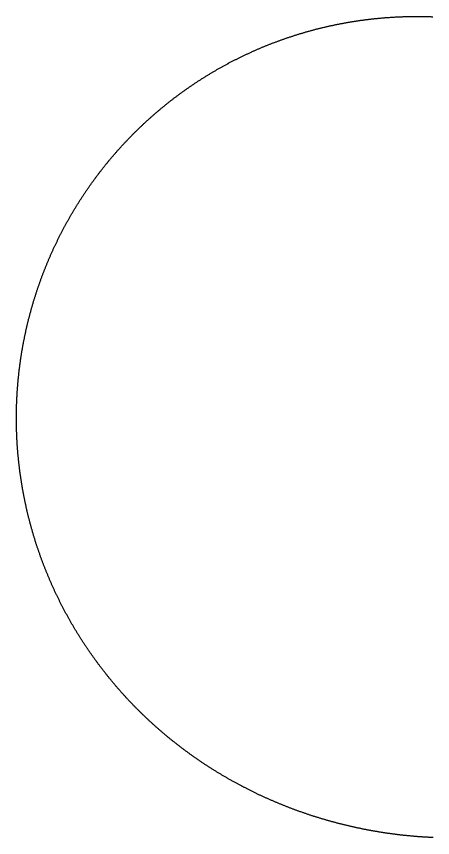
# Model space of a CAD drawing. Header units: metres. Extents: x -287 to 245, y -247 to 279.
# Drawn here: x -287 to -21, y -246 to 279 of the extents above; entities that cross this region are included whole.
import ezdxf

# ---------------------------------------------------------------- set-up
doc = ezdxf.new("R2010")
doc.units = ezdxf.units.M

msp = doc.modelspace()

# ---------------------------------------------------------------- linework, layer by layer
msp.add_lwpolyline([(-20.59, -246.29), (-21.05, -246.27), (-21.51, -246.25), (-21.98, -246.23), (-22.44, -246.21), (-22.9, -246.18), (-23.36, -246.16), (-23.82, -246.13), (-24.28, -246.11), (-24.74, -246.08), (-25.2, -246.06), (-25.67, -246.03), (-26.13, -246), (-26.59, -245.97), (-27.05, -245.94), (-27.51, -245.91), (-27.97, -245.88), (-28.43, -245.85), (-28.89, -245.81), (-29.35, -245.78), (-29.81, -245.75), (-30.27, -245.71), (-30.73, -245.68), (-31.19, -245.64), (-31.65, -245.6), (-32.11, -245.56), (-32.58, -245.53), (-33.04, -245.49), (-33.5, -245.45), (-33.96, -245.41), (-34.42, -245.36), (-34.88, -245.32), (-35.34, -245.28), (-35.8, -245.23), (-36.25, -245.19), (-36.71, -245.14), (-37.17, -245.1), (-37.63, -245.05), (-38.09, -245), (-38.55, -244.96), (-39.01, -244.91), (-39.47, -244.86), (-39.93, -244.81), (-40.39, -244.76), (-40.85, -244.71), (-41.31, -244.65), (-41.77, -244.6), (-42.22, -244.55), (-42.68, -244.49), (-43.14, -244.44), (-43.6, -244.38), (-44.06, -244.32), (-44.52, -244.26), (-44.97, -244.21), (-45.43, -244.15), (-45.89, -244.09), (-46.35, -244.03), (-46.81, -243.97), (-47.26, -243.9), (-47.72, -243.84), (-48.18, -243.78), (-48.64, -243.71), (-49.09, -243.65), (-49.55, -243.58), (-50.01, -243.52), (-50.46, -243.45), (-50.92, -243.38), (-51.38, -243.31), (-51.84, -243.24), (-52.29, -243.17), (-52.75, -243.1), (-53.2, -243.03), (-53.66, -242.96), (-54.12, -242.89), (-54.57, -242.81), (-55.03, -242.74), (-55.48, -242.67), (-55.94, -242.59), (-56.4, -242.51), (-56.85, -242.44), (-57.31, -242.36), (-57.76, -242.28), (-58.22, -242.2), (-58.67, -242.12), (-59.13, -242.04), (-59.58, -241.96), (-60.03, -241.88), (-60.49, -241.79), (-60.94, -241.71), (-61.4, -241.63), (-61.85, -241.54), (-62.31, -241.45), (-62.76, -241.37), (-63.21, -241.28), (-63.67, -241.19), (-64.12, -241.1), (-64.57, -241.02), (-65.03, -240.93), (-65.48, -240.83), (-65.93, -240.74), (-66.38, -240.65), (-66.84, -240.56), (-67.29, -240.46), (-67.74, -240.37), (-68.19, -240.28), (-68.64, -240.18), (-69.1, -240.08), (-69.55, -239.99), (-70, -239.89), (-70.45, -239.79), (-70.9, -239.69), (-71.35, -239.59), (-71.8, -239.49), (-72.25, -239.39), (-72.7, -239.29), (-73.15, -239.18), (-73.6, -239.08), (-74.05, -238.98), (-74.5, -238.87), (-74.95, -238.77), (-75.4, -238.66), (-75.85, -238.55), (-76.3, -238.44), (-76.75, -238.34), (-77.2, -238.23), (-77.65, -238.12), (-78.1, -238.01), (-78.54, -237.89), (-78.99, -237.78), (-79.44, -237.67), (-79.89, -237.56), (-80.34, -237.44), (-80.78, -237.33), (-81.23, -237.21), (-81.68, -237.1), (-82.12, -236.98), (-82.57, -236.86), (-83.02, -236.74), (-83.46, -236.62), (-83.91, -236.5), (-84.36, -236.38), (-84.8, -236.26), (-85.25, -236.14), (-85.69, -236.02), (-86.14, -235.89), (-86.58, -235.77), (-87.03, -235.65), (-87.47, -235.52), (-87.92, -235.39), (-88.36, -235.27), (-88.8, -235.14), (-89.25, -235.01), (-89.69, -234.88), (-90.13, -234.75), (-90.58, -234.62), (-91.02, -234.49), (-91.46, -234.36), (-91.9, -234.23), (-92.35, -234.09), (-92.79, -233.96), (-93.23, -233.83), (-93.67, -233.69), (-94.11, -233.55), (-94.55, -233.42), (-95, -233.28), (-95.44, -233.14), (-95.88, -233), (-96.32, -232.86), (-96.76, -232.72), (-97.2, -232.58), (-97.64, -232.44), (-98.08, -232.3), (-98.52, -232.16), (-98.95, -232.01), (-99.39, -231.87), (-99.83, -231.72), (-100.27, -231.58), (-100.71, -231.43), (-101.15, -231.28), (-101.58, -231.14), (-102.02, -230.99), (-102.46, -230.84), (-102.89, -230.69), (-103.33, -230.54), (-103.77, -230.39), (-104.2, -230.24), (-104.64, -230.08), (-105.08, -229.93), (-105.51, -229.78), (-105.95, -229.62), (-106.38, -229.47), (-106.82, -229.31), (-107.25, -229.15), (-107.68, -228.99), (-108.12, -228.84), (-108.55, -228.68), (-108.99, -228.52), (-109.42, -228.36), (-109.85, -228.2), (-110.28, -228.03), (-110.72, -227.87), (-111.15, -227.71), (-111.58, -227.55), (-112.01, -227.38), (-112.44, -227.22), (-112.87, -227.05), (-113.3, -226.88), (-113.74, -226.72), (-114.17, -226.55), (-114.6, -226.38), (-115.02, -226.21), (-115.45, -226.04), (-115.88, -225.87), (-116.31, -225.7), (-116.74, -225.53), (-117.17, -225.35), (-117.6, -225.18), (-118.03, -225), (-118.45, -224.83), (-118.88, -224.65), (-119.31, -224.48), (-119.73, -224.3), (-120.16, -224.12), (-120.59, -223.95), (-121.01, -223.77), (-121.44, -223.59), (-121.86, -223.41), (-122.29, -223.23), (-122.71, -223.04), (-123.14, -222.86), (-123.56, -222.68), (-123.98, -222.49), (-124.41, -222.31), (-124.83, -222.12), (-125.25, -221.94), (-125.68, -221.75), (-126.1, -221.57), (-126.52, -221.38), (-126.94, -221.19), (-127.36, -221), (-127.78, -220.81), (-128.2, -220.62), (-128.62, -220.43), (-129.04, -220.24), (-129.46, -220.04), (-129.88, -219.85), (-130.3, -219.66), (-130.72, -219.46), (-131.14, -219.27), (-131.56, -219.07), (-131.98, -218.87), (-132.39, -218.67), (-132.81, -218.48), (-133.23, -218.28), (-133.64, -218.08), (-134.06, -217.88), (-134.48, -217.68), (-134.89, -217.48), (-135.31, -217.27), (-135.72, -217.07), (-136.14, -216.87), (-136.55, -216.66), (-136.96, -216.46), (-137.38, -216.25), (-137.79, -216.05), (-138.2, -215.84), (-138.62, -215.63), (-139.03, -215.42), (-139.44, -215.21), (-139.85, -215), (-140.26, -214.79), (-140.67, -214.58), (-141.09, -214.37), (-141.5, -214.16), (-141.91, -213.95), (-142.31, -213.73), (-142.72, -213.52), (-143.13, -213.3), (-143.54, -213.09), (-143.95, -212.87), (-144.36, -212.65), (-144.76, -212.44), (-145.17, -212.22), (-145.58, -212), (-145.98, -211.78), (-146.39, -211.56), (-146.8, -211.34), (-147.2, -211.12), (-147.61, -210.89), (-148.01, -210.67), (-148.41, -210.45), (-148.82, -210.22), (-149.22, -210), (-149.62, -209.77), (-150.03, -209.55), (-150.43, -209.32), (-150.83, -209.09), (-151.23, -208.86), (-151.63, -208.63), (-152.03, -208.4), (-152.43, -208.17), (-152.83, -207.94), (-153.23, -207.71), (-153.63, -207.48), (-154.03, -207.25), (-154.43, -207.01), (-154.83, -206.78), (-155.23, -206.54), (-155.62, -206.31), (-156.02, -206.07), (-156.42, -205.83), (-156.81, -205.6), (-157.21, -205.36), (-157.6, -205.12), (-158, -204.88), (-158.39, -204.64), (-158.79, -204.4), (-159.18, -204.16), (-159.57, -203.91), (-159.97, -203.67), (-160.36, -203.43), (-160.75, -203.18), (-161.14, -202.94), (-161.53, -202.69), (-161.92, -202.45), (-162.32, -202.2), (-162.71, -201.95), (-163.09, -201.71), (-163.48, -201.46), (-163.87, -201.21), (-164.26, -200.96), (-164.65, -200.71), (-165.04, -200.46), (-165.42, -200.2), (-165.81, -199.95), (-166.2, -199.7), (-166.58, -199.45), (-166.97, -199.19), (-167.35, -198.94), (-167.74, -198.68), (-168.12, -198.42), (-168.51, -198.17), (-168.89, -197.91), (-169.27, -197.65), (-169.65, -197.39), (-170.04, -197.13), (-170.42, -196.87), (-170.8, -196.61), (-171.18, -196.35), (-171.56, -196.09), (-171.94, -195.82), (-172.32, -195.56), (-172.7, -195.3), (-173.08, -195.03), (-173.45, -194.77), (-173.83, -194.5), (-174.21, -194.23), (-174.59, -193.97), (-174.96, -193.7), (-175.34, -193.43), (-175.71, -193.16), (-176.09, -192.89), (-176.46, -192.62), (-176.84, -192.35), (-177.21, -192.08), (-177.58, -191.81), (-177.96, -191.53), (-178.33, -191.26), (-178.7, -190.99), (-179.07, -190.71), (-179.44, -190.44), (-179.81, -190.16), (-180.18, -189.88), (-180.55, -189.61), (-180.92, -189.33), (-181.29, -189.05), (-181.66, -188.77), (-182.02, -188.49), (-182.39, -188.21), (-182.76, -187.93), (-183.12, -187.65), (-183.49, -187.37), (-183.85, -187.08), (-184.22, -186.8), (-184.58, -186.52), (-184.95, -186.23), (-185.31, -185.95), (-185.67, -185.66), (-186.04, -185.37), (-186.4, -185.09), (-186.76, -184.8), (-187.12, -184.51), (-187.48, -184.22), (-187.84, -183.93), (-188.2, -183.64), (-188.56, -183.35), (-188.92, -183.06), (-189.27, -182.77), (-189.63, -182.47), (-189.99, -182.18), (-190.34, -181.89), (-190.7, -181.59), (-191.05, -181.3), (-191.41, -181), (-191.76, -180.71), (-192.12, -180.41), (-192.47, -180.11), (-192.82, -179.81), (-193.18, -179.51), (-193.53, -179.22), (-193.88, -178.92), (-194.23, -178.61), (-194.58, -178.31), (-194.93, -178.01), (-195.28, -177.71), (-195.63, -177.41), (-195.98, -177.1), (-196.32, -176.8), (-196.67, -176.49), (-197.02, -176.19), (-197.36, -175.88), (-197.71, -175.58), (-198.05, -175.27), (-198.4, -174.96), (-198.74, -174.65), (-199.09, -174.35), (-199.43, -174.04), (-199.77, -173.73), (-200.11, -173.42), (-200.46, -173.11), (-200.8, -172.79), (-201.14, -172.48), (-201.48, -172.17), (-201.82, -171.86), (-202.15, -171.54), (-202.49, -171.23), (-202.83, -170.91), (-203.17, -170.6), (-203.5, -170.28), (-203.84, -169.96), (-204.18, -169.65), (-204.51, -169.33), (-204.84, -169.01), (-205.18, -168.69), (-205.51, -168.37), (-205.84, -168.05), (-206.18, -167.73), (-206.51, -167.41), (-206.84, -167.09), (-207.17, -166.76), (-207.5, -166.44), (-207.83, -166.12), (-208.16, -165.79), (-208.49, -165.47), (-208.81, -165.14), (-209.14, -164.82), (-209.47, -164.49), (-209.79, -164.16), (-210.12, -163.83), (-210.44, -163.51), (-210.77, -163.18), (-211.09, -162.85), (-211.42, -162.52), (-211.74, -162.19), (-212.06, -161.86), (-212.38, -161.52), (-212.7, -161.19), (-213.02, -160.86), (-213.34, -160.53), (-213.66, -160.19), (-213.98, -159.86), (-214.3, -159.52), (-214.62, -159.19), (-214.94, -158.85), (-215.25, -158.52), (-215.57, -158.18), (-215.88, -157.84), (-216.2, -157.5), (-216.51, -157.17), (-216.83, -156.83), (-217.14, -156.49), (-217.45, -156.15), (-217.76, -155.81), (-218.07, -155.47), (-218.38, -155.12), (-218.69, -154.78), (-219, -154.44), (-219.31, -154.09), (-219.62, -153.75), (-219.93, -153.41), (-220.24, -153.06), (-220.54, -152.72), (-220.85, -152.37), (-221.15, -152.02), (-221.46, -151.68), (-221.76, -151.33), (-222.07, -150.98), (-222.37, -150.63), (-222.67, -150.28), (-222.97, -149.93), (-223.27, -149.58), (-223.57, -149.23), (-223.87, -148.88), (-224.17, -148.53), (-224.47, -148.18), (-224.77, -147.82), (-225.07, -147.47), (-225.36, -147.12), (-225.66, -146.76), (-225.96, -146.41), (-226.25, -146.05), (-226.55, -145.7), (-226.84, -145.34), (-227.13, -144.98), (-227.42, -144.63), (-227.72, -144.27), (-228.01, -143.91), (-228.3, -143.55), (-228.59, -143.19), (-228.88, -142.83), (-229.17, -142.47), (-229.46, -142.11), (-229.74, -141.75), (-230.03, -141.39), (-230.32, -141.02), (-230.6, -140.66), (-230.89, -140.3), (-231.17, -139.93), (-231.46, -139.57), (-231.74, -139.21), (-232.02, -138.84), (-232.3, -138.47), (-232.59, -138.11), (-232.87, -137.74), (-233.15, -137.37), (-233.43, -137.01), (-233.7, -136.64), (-233.98, -136.27), (-234.26, -135.9), (-234.54, -135.53), (-234.81, -135.16), (-235.09, -134.79), (-235.36, -134.42), (-235.64, -134.05), (-235.91, -133.68), (-236.19, -133.3), (-236.46, -132.93), (-236.73, -132.56), (-237, -132.18), (-237.27, -131.81), (-237.54, -131.43), (-237.81, -131.06), (-238.08, -130.68), (-238.35, -130.31), (-238.61, -129.93), (-238.88, -129.55), (-239.15, -129.17), (-239.41, -128.8), (-239.68, -128.42), (-239.94, -128.04), (-240.2, -127.66), (-240.47, -127.28), (-240.73, -126.9), (-240.99, -126.52), (-241.25, -126.14), (-241.51, -125.76), (-241.77, -125.37), (-242.03, -124.99), (-242.29, -124.61), (-242.54, -124.22), (-242.8, -123.84), (-243.06, -123.46), (-243.31, -123.07), (-243.57, -122.69), (-243.82, -122.3), (-244.07, -121.91), (-244.33, -121.53), (-244.58, -121.14), (-244.83, -120.75), (-245.08, -120.36), (-245.33, -119.98), (-245.58, -119.59), (-245.83, -119.2), (-246.08, -118.81), (-246.32, -118.42), (-246.57, -118.03), (-246.82, -117.64), (-247.06, -117.25), (-247.3, -116.85), (-247.55, -116.46), (-247.79, -116.07), (-248.03, -115.68), (-248.28, -115.28), (-248.52, -114.89), (-248.76, -114.49), (-249, -114.1), (-249.24, -113.7), (-249.48, -113.31), (-249.71, -112.91), (-249.95, -112.52), (-250.19, -112.12), (-250.42, -111.72), (-250.66, -111.32), (-250.89, -110.93), (-251.12, -110.53), (-251.36, -110.13), (-251.59, -109.73), (-251.82, -109.33), (-252.05, -108.93), (-252.28, -108.53), (-252.51, -108.13), (-252.74, -107.73), (-252.97, -107.33), (-253.2, -106.92), (-253.42, -106.52), (-253.65, -106.12), (-253.87, -105.71), (-254.1, -105.31), (-254.32, -104.91), (-254.54, -104.5), (-254.77, -104.1), (-254.99, -103.69), (-255.21, -103.29), (-255.43, -102.88), (-255.65, -102.47), (-255.87, -102.07), (-256.09, -101.66), (-256.3, -101.25), (-256.52, -100.85), (-256.74, -100.44), (-256.95, -100.03), (-257.17, -99.62), (-257.38, -99.21), (-257.59, -98.8), (-257.81, -98.39), (-258.02, -97.98), (-258.23, -97.57), (-258.44, -97.16), (-258.65, -96.75), (-258.86, -96.33), (-259.06, -95.92), (-259.27, -95.51), (-259.48, -95.1), (-259.68, -94.68), (-259.89, -94.27), (-260.09, -93.86), (-260.3, -93.44), (-260.5, -93.03), (-260.7, -92.61), (-260.9, -92.2), (-261.11, -91.78), (-261.31, -91.36), (-261.51, -90.95), (-261.7, -90.53), (-261.9, -90.11), (-262.1, -89.69), (-262.3, -89.28), (-262.49, -88.86), (-262.69, -88.44), (-262.88, -88.02), (-263.07, -87.6), (-263.27, -87.18), (-263.46, -86.76), (-263.65, -86.34), (-263.84, -85.92), (-264.03, -85.5), (-264.22, -85.08), (-264.41, -84.66), (-264.6, -84.23), (-264.78, -83.81), (-264.97, -83.39), (-265.15, -82.97), (-265.34, -82.54), (-265.52, -82.12), (-265.71, -81.7), (-265.89, -81.27), (-266.07, -80.85), (-266.25, -80.42), (-266.43, -80), (-266.61, -79.57), (-266.79, -79.14), (-266.97, -78.72), (-267.14, -78.29), (-267.32, -77.86), (-267.5, -77.44), (-267.67, -77.01), (-267.85, -76.58), (-268.02, -76.15), (-268.19, -75.73), (-268.36, -75.3), (-268.53, -74.87), (-268.71, -74.44), (-268.87, -74.01), (-269.04, -73.58), (-269.21, -73.15), (-269.38, -72.72), (-269.55, -72.29), (-269.71, -71.86), (-269.88, -71.43), (-270.04, -70.99), (-270.21, -70.56), (-270.37, -70.13), (-270.53, -69.7), (-270.69, -69.27), (-270.85, -68.83), (-271.01, -68.4), (-271.17, -67.97), (-271.33, -67.53), (-271.49, -67.1), (-271.64, -66.66), (-271.8, -66.23), (-271.95, -65.79), (-272.11, -65.36), (-272.26, -64.92), (-272.42, -64.49), (-272.57, -64.05), (-272.72, -63.61), (-272.87, -63.18), (-273.02, -62.74), (-273.17, -62.3), (-273.32, -61.87), (-273.47, -61.43), (-273.61, -60.99), (-273.76, -60.55), (-273.9, -60.11), (-274.05, -59.68), (-274.19, -59.24), (-274.34, -58.8), (-274.48, -58.36), (-274.62, -57.92), (-274.76, -57.48), (-274.9, -57.04), (-275.04, -56.6), (-275.18, -56.16), (-275.31, -55.72), (-275.45, -55.28), (-275.59, -54.83), (-275.72, -54.39), (-275.86, -53.95), (-275.99, -53.51), (-276.12, -53.07), (-276.26, -52.62), (-276.39, -52.18), (-276.52, -51.74), (-276.65, -51.29), (-276.78, -50.85), (-276.9, -50.41), (-277.03, -49.96), (-277.16, -49.52), (-277.28, -49.07), (-277.41, -48.63), (-277.53, -48.19), (-277.66, -47.74), (-277.78, -47.3), (-277.9, -46.85), (-278.02, -46.4), (-278.14, -45.96), (-278.26, -45.51), (-278.38, -45.07), (-278.5, -44.62), (-278.62, -44.17), (-278.73, -43.73), (-278.85, -43.28), (-278.97, -42.83), (-279.08, -42.38), (-279.19, -41.94), (-279.31, -41.49), (-279.42, -41.04), (-279.53, -40.59), (-279.64, -40.14), (-279.75, -39.69), (-279.86, -39.25), (-279.96, -38.8), (-280.07, -38.35), (-280.18, -37.9), (-280.28, -37.45), (-280.39, -37), (-280.49, -36.55), (-280.59, -36.1), (-280.7, -35.65), (-280.8, -35.2), (-280.9, -34.75), (-281, -34.3), (-281.1, -33.84), (-281.2, -33.39), (-281.29, -32.94), (-281.39, -32.49), (-281.49, -32.04), (-281.58, -31.59), (-281.68, -31.13), (-281.77, -30.68), (-281.86, -30.23), (-281.95, -29.78), (-282.05, -29.32), (-282.14, -28.87), (-282.23, -28.42), (-282.31, -27.96), (-282.4, -27.51), (-282.49, -27.06), (-282.58, -26.6), (-282.66, -26.15), (-282.75, -25.7), (-282.83, -25.24), (-282.91, -24.79), (-283, -24.33), (-283.08, -23.88), (-283.16, -23.42), (-283.24, -22.97), (-283.32, -22.51), (-283.39, -22.06), (-283.47, -21.6), (-283.55, -21.15), (-283.62, -20.69), (-283.7, -20.24), (-283.77, -19.78), (-283.85, -19.32), (-283.92, -18.87), (-283.99, -18.41), (-284.06, -17.96), (-284.13, -17.5), (-284.2, -17.04), (-284.27, -16.59), (-284.34, -16.13), (-284.41, -15.67), (-284.47, -15.22), (-284.54, -14.76), (-284.6, -14.3), (-284.67, -13.84), (-284.73, -13.39), (-284.79, -12.93), (-284.85, -12.47), (-284.91, -12.01), (-284.97, -11.55), (-285.03, -11.1), (-285.09, -10.64), (-285.15, -10.18), (-285.21, -9.72), (-285.26, -9.26), (-285.32, -8.8), (-285.37, -8.35), (-285.42, -7.89), (-285.48, -7.43), (-285.53, -6.97), (-285.58, -6.51), (-285.63, -6.05), (-285.68, -5.59), (-285.73, -5.13), (-285.77, -4.67), (-285.82, -4.21), (-285.87, -3.75), (-285.91, -3.29), (-285.96, -2.83), (-286, -2.38), (-286.04, -1.92), (-286.08, -1.46), (-286.13, -1), (-286.17, -0.54), (-286.21, -0.08), (-286.24, 0.39), (-286.28, 0.85), (-286.32, 1.31), (-286.36, 1.77), (-286.39, 2.23), (-286.43, 2.69), (-286.46, 3.15), (-286.49, 3.61), (-286.52, 4.07), (-286.56, 4.53), (-286.59, 4.99), (-286.62, 5.45), (-286.64, 5.91), (-286.67, 6.37), (-286.7, 6.83), (-286.73, 7.3), (-286.75, 7.76), (-286.78, 8.22), (-286.8, 8.68), (-286.82, 9.14), (-286.85, 9.6), (-286.87, 10.06), (-286.89, 10.52), (-286.91, 10.99), (-286.93, 11.45), (-286.95, 11.91), (-286.96, 12.37), (-286.98, 12.83), (-287, 13.29), (-287.01, 13.76), (-287.02, 14.22), (-287.04, 14.68), (-287.05, 15.14), (-287.06, 15.6), (-287.07, 16.06), (-287.08, 16.53), (-287.09, 16.99), (-287.1, 17.45), (-287.11, 17.91), (-287.12, 18.37), (-287.12, 18.83), (-287.13, 19.3), (-287.13, 19.76), (-287.13, 20.22), (-287.14, 20.68), (-287.14, 21.14), (-287.14, 21.61), (-287.14, 22.07), (-287.14, 22.53), (-287.14, 22.99), (-287.14, 23.45), (-287.13, 23.92), (-287.13, 24.38), (-287.12, 24.84), (-287.12, 25.3), (-287.11, 25.76), (-287.1, 26.22), (-287.1, 26.69), (-287.09, 27.15), (-287.08, 27.61), (-287.07, 28.07), (-287.06, 28.53), (-287.04, 28.99), (-287.03, 29.46), (-287.02, 29.92), (-287, 30.38), (-286.99, 30.84), (-286.97, 31.3), (-286.95, 31.76), (-286.94, 32.23), (-286.92, 32.69), (-286.9, 33.15), (-286.88, 33.61), (-286.86, 34.07), (-286.83, 34.53), (-286.81, 34.99), (-286.79, 35.46), (-286.76, 35.92), (-286.74, 36.38), (-286.71, 36.84), (-286.69, 37.3), (-286.66, 37.76), (-286.63, 38.22), (-286.6, 38.68), (-286.57, 39.14), (-286.54, 39.6), (-286.51, 40.07), (-286.47, 40.53), (-286.44, 40.99), (-286.41, 41.45), (-286.37, 41.91), (-286.34, 42.37), (-286.3, 42.83), (-286.26, 43.29), (-286.22, 43.75), (-286.18, 44.21), (-286.14, 44.67), (-286.1, 45.13), (-286.06, 45.59), (-286.02, 46.05), (-285.97, 46.51), (-285.93, 46.97), (-285.89, 47.43), (-285.84, 47.89), (-285.79, 48.35), (-285.75, 48.81), (-285.7, 49.27), (-285.65, 49.73), (-285.6, 50.19), (-285.55, 50.64), (-285.5, 51.1), (-285.44, 51.56), (-285.39, 52.02), (-285.34, 52.48), (-285.28, 52.94), (-285.23, 53.4), (-285.17, 53.85), (-285.11, 54.31), (-285.05, 54.77), (-285, 55.23), (-284.94, 55.69), (-284.88, 56.15), (-284.81, 56.6), (-284.75, 57.06), (-284.69, 57.52), (-284.63, 57.98), (-284.56, 58.43), (-284.5, 58.89), (-284.43, 59.35), (-284.36, 59.8), (-284.29, 60.26), (-284.23, 60.72), (-284.16, 61.17), (-284.09, 61.63), (-284.01, 62.09), (-283.94, 62.54), (-283.87, 63), (-283.8, 63.46), (-283.72, 63.91), (-283.65, 64.37), (-283.57, 64.82), (-283.49, 65.28), (-283.42, 65.73), (-283.34, 66.19), (-283.26, 66.64), (-283.18, 67.1), (-283.1, 67.55), (-283.02, 68.01), (-282.93, 68.46), (-282.85, 68.92), (-282.77, 69.37), (-282.68, 69.82), (-282.6, 70.28), (-282.51, 70.73), (-282.42, 71.19), (-282.33, 71.64), (-282.24, 72.09), (-282.15, 72.55), (-282.06, 73), (-281.97, 73.45), (-281.88, 73.9), (-281.79, 74.36), (-281.69, 74.81), (-281.6, 75.26), (-281.5, 75.71), (-281.41, 76.16), (-281.31, 76.62), (-281.21, 77.07), (-281.11, 77.52), (-281.01, 77.97), (-280.91, 78.42), (-280.81, 78.87), (-280.71, 79.32), (-280.61, 79.77), (-280.5, 80.22), (-280.4, 80.67), (-280.29, 81.12), (-280.19, 81.57), (-280.08, 82.02), (-279.97, 82.47), (-279.87, 82.92), (-279.76, 83.37), (-279.65, 83.81), (-279.54, 84.26), (-279.42, 84.71), (-279.31, 85.16), (-279.2, 85.61), (-279.09, 86.05), (-278.97, 86.5), (-278.85, 86.95), (-278.74, 87.4), (-278.62, 87.84), (-278.5, 88.29), (-278.38, 88.74), (-278.27, 89.18), (-278.14, 89.63), (-278.02, 90.07), (-277.9, 90.52), (-277.78, 90.96), (-277.66, 91.41), (-277.53, 91.85), (-277.41, 92.3), (-277.28, 92.74), (-277.15, 93.19), (-277.03, 93.63), (-276.9, 94.08), (-276.77, 94.52), (-276.64, 94.96), (-276.51, 95.4), (-276.38, 95.85), (-276.24, 96.29), (-276.11, 96.73), (-275.98, 97.17), (-275.84, 97.62), (-275.71, 98.06), (-275.57, 98.5), (-275.44, 98.94), (-275.3, 99.38), (-275.16, 99.82), (-275.02, 100.26), (-274.88, 100.7), (-274.74, 101.14), (-274.6, 101.58), (-274.45, 102.02), (-274.31, 102.46), (-274.17, 102.9), (-274.02, 103.34), (-273.88, 103.78), (-273.73, 104.21), (-273.58, 104.65), (-273.44, 105.09), (-273.29, 105.53), (-273.14, 105.96), (-272.99, 106.4), (-272.84, 106.84), (-272.68, 107.27), (-272.53, 107.71), (-272.38, 108.14), (-272.22, 108.58), (-272.07, 109.01), (-271.91, 109.45), (-271.76, 109.88), (-271.6, 110.32), (-271.44, 110.75), (-271.28, 111.19), (-271.12, 111.62), (-270.96, 112.05), (-270.8, 112.49), (-270.64, 112.92), (-270.48, 113.35), (-270.31, 113.78), (-270.15, 114.21), (-269.98, 114.65), (-269.82, 115.08), (-269.65, 115.51), (-269.48, 115.94), (-269.32, 116.37), (-269.15, 116.8), (-268.98, 117.23), (-268.81, 117.66), (-268.64, 118.09), (-268.46, 118.51), (-268.29, 118.94), (-268.12, 119.37), (-267.94, 119.8), (-267.77, 120.23), (-267.59, 120.65), (-267.42, 121.08), (-267.24, 121.51), (-267.06, 121.93), (-266.88, 122.36), (-266.7, 122.78), (-266.52, 123.21), (-266.34, 123.63), (-266.16, 124.06), (-265.98, 124.48), (-265.79, 124.91), (-265.61, 125.33), (-265.42, 125.75), (-265.24, 126.18), (-265.05, 126.6), (-264.87, 127.02), (-264.68, 127.44), (-264.49, 127.86), (-264.3, 128.29), (-264.11, 128.71), (-263.92, 129.13), (-263.73, 129.55), (-263.53, 129.97), (-263.34, 130.39), (-263.15, 130.81), (-262.95, 131.22), (-262.76, 131.64), (-262.56, 132.06), (-262.36, 132.48), (-262.17, 132.9), (-261.97, 133.31), (-261.77, 133.73), (-261.57, 134.15), (-261.37, 134.56), (-261.17, 134.98), (-260.96, 135.39), (-260.76, 135.81), (-260.56, 136.22), (-260.35, 136.64), (-260.15, 137.05), (-259.94, 137.46), (-259.74, 137.88), (-259.53, 138.29), (-259.32, 138.7), (-259.11, 139.11), (-258.9, 139.53), (-258.69, 139.94), (-258.48, 140.35), (-258.27, 140.76), (-258.06, 141.17), (-257.84, 141.58), (-257.63, 141.99), (-257.41, 142.4), (-257.2, 142.8), (-256.98, 143.21), (-256.77, 143.62), (-256.55, 144.03), (-256.33, 144.44), (-256.11, 144.84), (-255.89, 145.25), (-255.67, 145.65), (-255.45, 146.06), (-255.23, 146.46), (-255, 146.87), (-254.78, 147.27), (-254.56, 147.68), (-254.33, 148.08), (-254.11, 148.48), (-253.88, 148.89), (-253.65, 149.29), (-253.43, 149.69), (-253.2, 150.09), (-252.97, 150.49), (-252.74, 150.89), (-252.51, 151.29), (-252.28, 151.69), (-252.04, 152.09), (-251.81, 152.49), (-251.58, 152.89), (-251.34, 153.29), (-251.11, 153.68), (-250.87, 154.08), (-250.63, 154.48), (-250.4, 154.87), (-250.16, 155.27), (-249.92, 155.67), (-249.68, 156.06), (-249.44, 156.46), (-249.2, 156.85), (-248.96, 157.24), (-248.72, 157.64), (-248.47, 158.03), (-248.23, 158.42), (-247.99, 158.81), (-247.74, 159.21), (-247.5, 159.6), (-247.25, 159.99), (-247, 160.38), (-246.75, 160.77), (-246.51, 161.16), (-246.26, 161.55), (-246.01, 161.93), (-245.76, 162.32), (-245.51, 162.71), (-245.25, 163.1), (-245, 163.48), (-244.75, 163.87), (-244.49, 164.25), (-244.24, 164.64), (-243.98, 165.02), (-243.73, 165.41), (-243.47, 165.79), (-243.21, 166.18), (-242.95, 166.56), (-242.7, 166.94), (-242.44, 167.32), (-242.18, 167.71), (-241.91, 168.09), (-241.65, 168.47), (-241.39, 168.85), (-241.13, 169.23), (-240.86, 169.61), (-240.6, 169.98), (-240.33, 170.36), (-240.07, 170.74), (-239.8, 171.12), (-239.53, 171.49), (-239.27, 171.87), (-239, 172.25), (-238.73, 172.62), (-238.46, 173), (-238.19, 173.37), (-237.92, 173.74), (-237.65, 174.12), (-237.37, 174.49), (-237.1, 174.86), (-236.83, 175.23), (-236.55, 175.61), (-236.28, 175.98), (-236, 176.35), (-235.72, 176.72), (-235.45, 177.09), (-235.17, 177.46), (-234.89, 177.82), (-234.61, 178.19), (-234.33, 178.56), (-234.05, 178.93), (-233.77, 179.29), (-233.49, 179.66), (-233.2, 180.02), (-232.92, 180.39), (-232.64, 180.75), (-232.35, 181.12), (-232.07, 181.48), (-231.78, 181.84), (-231.49, 182.2), (-231.21, 182.57), (-230.92, 182.93), (-230.63, 183.29), (-230.34, 183.65), (-230.05, 184.01), (-229.76, 184.37), (-229.47, 184.73), (-229.18, 185.08), (-228.89, 185.44), (-228.59, 185.8), (-228.3, 186.15), (-228.01, 186.51), (-227.71, 186.87), (-227.41, 187.22), (-227.12, 187.57), (-226.82, 187.93), (-226.52, 188.28), (-226.23, 188.63), (-225.93, 188.99), (-225.63, 189.34), (-225.33, 189.69), (-225.03, 190.04), (-224.73, 190.39), (-224.42, 190.74), (-224.12, 191.09), (-223.82, 191.44), (-223.51, 191.78), (-223.21, 192.13), (-222.9, 192.48), (-222.6, 192.82), (-222.29, 193.17), (-221.99, 193.52), (-221.68, 193.86), (-221.37, 194.2), (-221.06, 194.55), (-220.75, 194.89), (-220.44, 195.23), (-220.13, 195.57), (-219.82, 195.92), (-219.51, 196.26), (-219.19, 196.6), (-218.88, 196.94), (-218.57, 197.27), (-218.25, 197.61), (-217.94, 197.95), (-217.62, 198.29), (-217.31, 198.62), (-216.99, 198.96), (-216.67, 199.3), (-216.35, 199.63), (-216.04, 199.96), (-215.72, 200.3), (-215.4, 200.63), (-215.08, 200.96), (-214.75, 201.3), (-214.43, 201.63), (-214.11, 201.96), (-213.79, 202.29), (-213.46, 202.62), (-213.14, 202.95), (-212.82, 203.28), (-212.49, 203.6), (-212.16, 203.93), (-211.84, 204.26), (-211.51, 204.58), (-211.18, 204.91), (-210.86, 205.23), (-210.53, 205.56), (-210.2, 205.88), (-209.87, 206.21), (-209.54, 206.53), (-209.21, 206.85), (-208.87, 207.17), (-208.54, 207.49), (-208.21, 207.81), (-207.87, 208.13), (-207.54, 208.45), (-207.21, 208.77), (-206.87, 209.09), (-206.54, 209.4), (-206.2, 209.72), (-205.86, 210.04), (-205.52, 210.35), (-205.19, 210.67), (-204.85, 210.98), (-204.51, 211.29), (-204.17, 211.61), (-203.83, 211.92), (-203.49, 212.23), (-203.15, 212.54), (-202.8, 212.85), (-202.46, 213.16), (-202.12, 213.47), (-201.77, 213.78), (-201.43, 214.09), (-201.09, 214.4), (-200.74, 214.7), (-200.39, 215.01), (-200.05, 215.31), (-199.7, 215.62), (-199.35, 215.92), (-199.01, 216.23), (-198.66, 216.53), (-198.31, 216.83), (-197.96, 217.13), (-197.61, 217.43), (-197.26, 217.73), (-196.91, 218.03), (-196.55, 218.33), (-196.2, 218.63), (-195.85, 218.93), (-195.49, 219.23), (-195.14, 219.52), (-194.79, 219.82), (-194.43, 220.11), (-194.07, 220.41), (-193.72, 220.7), (-193.36, 221), (-193, 221.29), (-192.65, 221.58), (-192.29, 221.87), (-191.93, 222.16), (-191.57, 222.45), (-191.21, 222.74), (-190.85, 223.03), (-190.49, 223.32), (-190.13, 223.61), (-189.76, 223.89), (-189.4, 224.18), (-189.04, 224.46), (-188.68, 224.75), (-188.31, 225.03), (-187.95, 225.32), (-187.58, 225.6), (-187.22, 225.88), (-186.85, 226.16), (-186.48, 226.44), (-186.12, 226.72), (-185.75, 227), (-185.38, 227.28), (-185.01, 227.56), (-184.64, 227.84), (-184.27, 228.11), (-183.9, 228.39), (-183.53, 228.67), (-183.16, 228.94), (-182.79, 229.22), (-182.42, 229.49), (-182.04, 229.76), (-181.67, 230.03), (-181.3, 230.3), (-180.92, 230.58), (-180.55, 230.85), (-180.17, 231.12), (-179.8, 231.38), (-179.42, 231.65), (-179.04, 231.92), (-178.67, 232.19), (-178.29, 232.45), (-177.91, 232.72), (-177.53, 232.98), (-177.15, 233.25), (-176.77, 233.51), (-176.39, 233.77), (-176.01, 234.03), (-175.63, 234.29), (-175.25, 234.55), (-174.87, 234.81), (-174.49, 235.07), (-174.1, 235.33), (-173.72, 235.59), (-173.34, 235.85), (-172.95, 236.1), (-172.57, 236.36), (-172.18, 236.61), (-171.8, 236.87), (-171.41, 237.12), (-171.02, 237.37), (-170.64, 237.63), (-170.25, 237.88), (-169.86, 238.13), (-169.47, 238.38), (-169.08, 238.63), (-168.7, 238.87), (-168.31, 239.12), (-167.92, 239.37), (-167.52, 239.62), (-167.13, 239.86), (-166.74, 240.11), (-166.35, 240.35), (-165.96, 240.59), (-165.57, 240.84), (-165.17, 241.08), (-164.78, 241.32), (-164.38, 241.56), (-163.99, 241.8), (-163.59, 242.04), (-163.2, 242.28), (-162.8, 242.52), (-162.41, 242.76), (-162.01, 242.99), (-161.61, 243.23), (-161.22, 243.46), (-160.82, 243.7), (-160.42, 243.93), (-160.02, 244.16), (-159.62, 244.39), (-159.22, 244.63), (-158.82, 244.86), (-158.42, 245.09), (-158.02, 245.32), (-157.62, 245.54), (-157.22, 245.77), (-156.81, 246), (-156.41, 246.23), (-156.01, 246.45), (-155.6, 246.68), (-155.2, 246.9), (-154.8, 247.12), (-154.39, 247.35), (-153.99, 247.57), (-153.58, 247.79), (-153.17, 248.01), (-152.77, 248.23), (-152.36, 248.45), (-151.95, 248.67), (-151.55, 248.88), (-151.14, 249.1), (-150.73, 249.32), (-150.32, 249.53), (-149.91, 249.75), (-149.5, 249.96), (-149.09, 250.17), (-148.68, 250.38), (-148.27, 250.6), (-147.86, 250.81), (-147.45, 251.02), (-147.04, 251.23), (-146.63, 251.43), (-146.21, 251.64), (-145.8, 251.85), (-145.39, 252.06), (-144.98, 252.26), (-144.56, 252.47), (-144.15, 252.67), (-143.73, 252.87), (-143.32, 253.08), (-142.9, 253.28), (-142.49, 253.48), (-142.07, 253.68), (-141.65, 253.88), (-141.24, 254.08), (-140.82, 254.27), (-140.4, 254.47), (-139.98, 254.67), (-139.56, 254.86), (-139.15, 255.06), (-138.73, 255.25), (-138.31, 255.45), (-137.89, 255.64), (-137.47, 255.83), (-137.05, 256.02), (-136.63, 256.21), (-136.21, 256.4), (-135.78, 256.59), (-135.36, 256.78), (-134.94, 256.97), (-134.52, 257.15), (-134.09, 257.34), (-133.67, 257.52), (-133.25, 257.71), (-132.82, 257.89), (-132.4, 258.07), (-131.98, 258.26), (-131.55, 258.44), (-131.13, 258.62), (-130.7, 258.8), (-130.27, 258.98), (-129.85, 259.15), (-129.42, 259.33), (-128.99, 259.51), (-128.57, 259.68), (-128.14, 259.86), (-127.71, 260.03), (-127.28, 260.21), (-126.86, 260.38), (-126.43, 260.55), (-126, 260.72), (-125.57, 260.89), (-125.14, 261.06), (-124.71, 261.23), (-124.28, 261.4), (-123.85, 261.57), (-123.42, 261.73), (-122.99, 261.9), (-122.56, 262.06), (-122.12, 262.23), (-121.69, 262.39), (-121.26, 262.55), (-120.83, 262.72), (-120.39, 262.88), (-119.96, 263.04), (-119.53, 263.2), (-119.09, 263.36), (-118.66, 263.51), (-118.23, 263.67), (-117.79, 263.83), (-117.36, 263.98), (-116.92, 264.14), (-116.49, 264.29), (-116.05, 264.44), (-115.61, 264.6), (-115.18, 264.75), (-114.74, 264.9), (-114.3, 265.05), (-113.87, 265.2), (-113.43, 265.35), (-112.99, 265.49), (-112.55, 265.64), (-112.12, 265.79), (-111.68, 265.93), (-111.24, 266.08), (-110.8, 266.22), (-110.36, 266.36), (-109.92, 266.5), (-109.48, 266.65), (-109.04, 266.79), (-108.6, 266.93), (-108.16, 267.07), (-107.72, 267.2), (-107.28, 267.34), (-106.84, 267.48), (-106.4, 267.61), (-105.95, 267.75), (-105.51, 267.88), (-105.07, 268.02), (-104.63, 268.15), (-104.19, 268.28), (-103.74, 268.41), (-103.3, 268.54), (-102.86, 268.67), (-102.41, 268.8), (-101.97, 268.93), (-101.52, 269.05), (-101.08, 269.18), (-100.64, 269.3), (-100.19, 269.43), (-99.75, 269.55), (-99.3, 269.68), (-98.86, 269.8), (-98.41, 269.92), (-97.96, 270.04), (-97.52, 270.16), (-97.07, 270.28), (-96.62, 270.4), (-96.18, 270.51), (-95.73, 270.63), (-95.28, 270.75), (-94.84, 270.86), (-94.39, 270.97), (-93.94, 271.09), (-93.49, 271.2), (-93.05, 271.31), (-92.6, 271.42), (-92.15, 271.53), (-91.7, 271.64), (-91.25, 271.75), (-90.8, 271.86), (-90.35, 271.96), (-89.9, 272.07), (-89.45, 272.18), (-89, 272.28), (-88.55, 272.38), (-88.1, 272.49), (-87.65, 272.59), (-87.2, 272.69), (-86.75, 272.79), (-86.3, 272.89), (-85.85, 272.99), (-85.4, 273.09), (-84.95, 273.18), (-84.49, 273.28), (-84.04, 273.37), (-83.59, 273.47), (-83.14, 273.56), (-82.69, 273.66), (-82.23, 273.75), (-81.78, 273.84), (-81.33, 273.93), (-80.87, 274.02), (-80.42, 274.11), (-79.97, 274.2), (-79.51, 274.28), (-79.06, 274.37), (-78.61, 274.46), (-78.15, 274.54), (-77.7, 274.62), (-77.24, 274.71), (-76.79, 274.79), (-76.33, 274.87), (-75.88, 274.95), (-75.42, 275.03), (-74.97, 275.11), (-74.51, 275.19), (-74.06, 275.27), (-73.6, 275.34), (-73.15, 275.42), (-72.69, 275.49), (-72.24, 275.57), (-71.78, 275.64), (-71.32, 275.71), (-70.87, 275.79), (-70.41, 275.86), (-69.96, 275.93), (-69.5, 276), (-69.04, 276.07), (-68.59, 276.13), (-68.13, 276.2), (-67.67, 276.27), (-67.21, 276.33), (-66.76, 276.4), (-66.3, 276.46), (-65.84, 276.52), (-65.38, 276.58), (-64.93, 276.64), (-64.47, 276.7), (-64.01, 276.76), (-63.55, 276.82), (-63.09, 276.88), (-62.64, 276.94), (-62.18, 276.99), (-61.72, 277.05), (-61.26, 277.1), (-60.8, 277.16), (-60.34, 277.21), (-59.88, 277.26), (-59.42, 277.31), (-58.97, 277.36), (-58.51, 277.41), (-58.05, 277.46), (-57.59, 277.51), (-57.13, 277.56), (-56.67, 277.6), (-56.21, 277.65), (-55.75, 277.69), (-55.29, 277.74), (-54.83, 277.78), (-54.37, 277.82), (-53.91, 277.86), (-53.45, 277.9), (-52.99, 277.94), (-52.53, 277.98), (-52.07, 278.02), (-51.61, 278.06), (-51.15, 278.09), (-50.69, 278.13), (-50.23, 278.17), (-49.77, 278.2), (-49.31, 278.23), (-48.85, 278.26), (-48.38, 278.3), (-47.92, 278.33), (-47.46, 278.36), (-47, 278.39), (-46.54, 278.41), (-46.08, 278.44), (-45.62, 278.47), (-45.16, 278.49), (-44.7, 278.52), (-44.23, 278.54), (-43.77, 278.57), (-43.31, 278.59), (-42.85, 278.61), (-42.39, 278.63), (-41.93, 278.65), (-41.47, 278.67), (-41.01, 278.69), (-40.54, 278.71), (-40.08, 278.72), (-39.62, 278.74), (-39.16, 278.75), (-38.7, 278.77), (-38.24, 278.78), (-37.77, 278.79), (-37.31, 278.81), (-36.85, 278.82), (-36.39, 278.83), (-35.93, 278.84), (-35.47, 278.84), (-35, 278.85), (-34.54, 278.86), (-34.08, 278.86), (-33.62, 278.87), (-33.16, 278.87), (-32.69, 278.88), (-32.23, 278.88), (-31.77, 278.88), (-31.31, 278.88), (-30.85, 278.88), (-30.38, 278.88), (-29.92, 278.88), (-29.46, 278.88), (-29, 278.88), (-28.54, 278.87), (-28.08, 278.87), (-27.61, 278.86), (-27.15, 278.86), (-26.69, 278.85), (-26.23, 278.84), (-25.77, 278.83), (-25.3, 278.82), (-24.84, 278.81), (-24.38, 278.8), (-23.92, 278.79), (-23.46, 278.78), (-23, 278.76), (-22.53, 278.75), (-22.07, 278.73), (-21.61, 278.72), (-21.15, 278.7), (-20.69, 278.68)])

doc.saveas('drawing.dxf')
